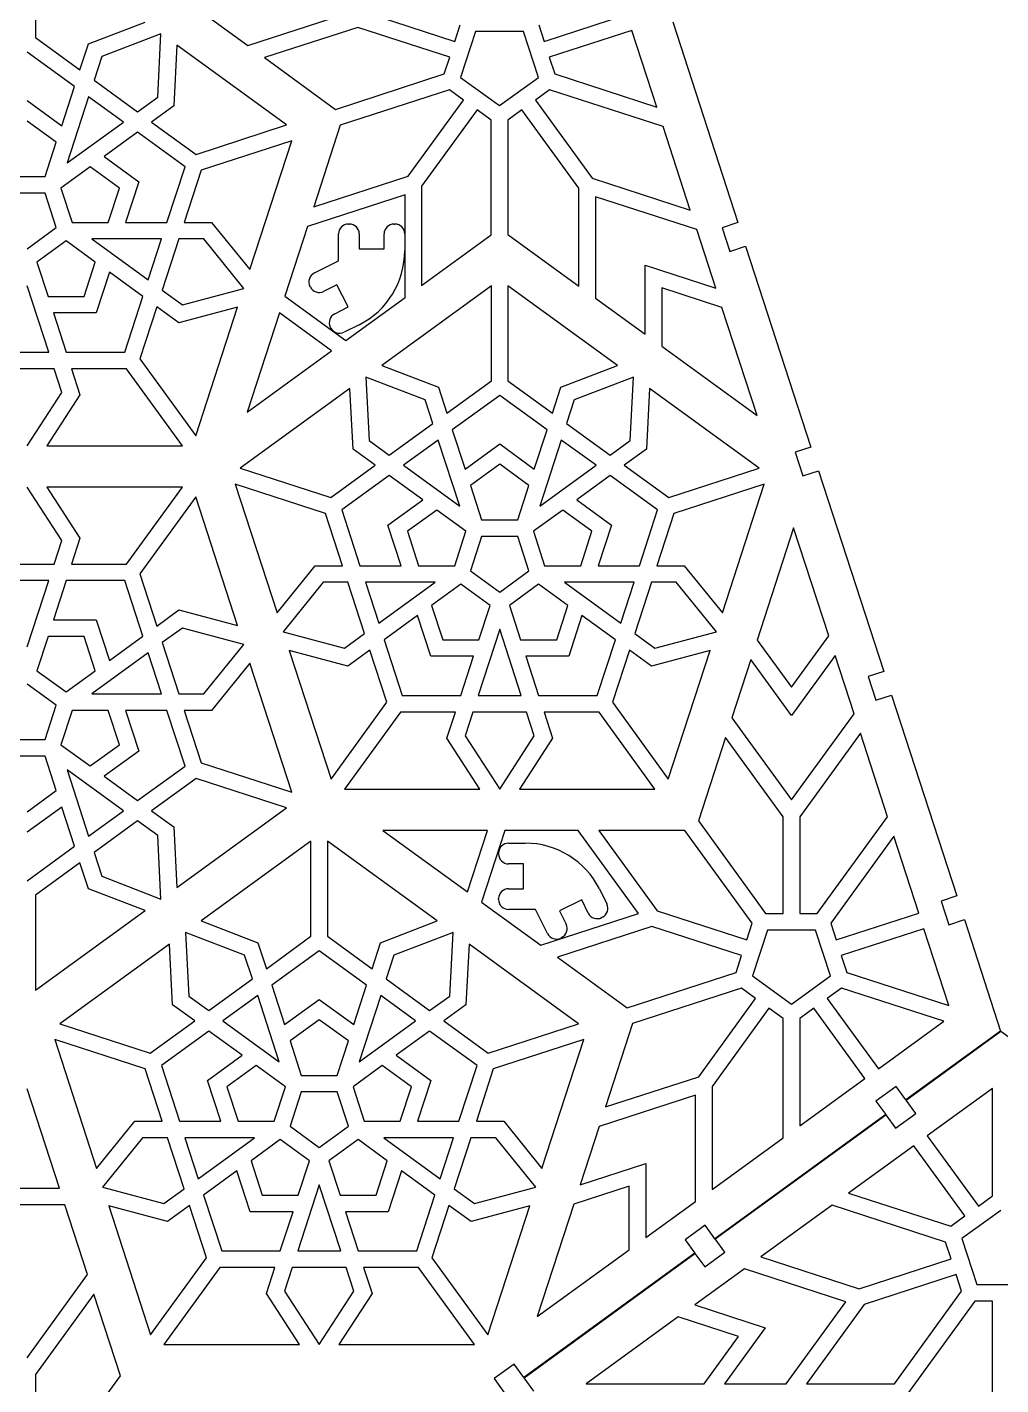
# Model space of a CAD drawing. Extents: x 0 to 580, y 0 to 430.
# Drawn here: x 235.2 to 352.7, y 180.9 to 344.9 of the extents above; entities that cross this region are included whole.
import ezdxf

# ---------------------------------------------------------------- set-up
doc = ezdxf.new("R2010")
doc.units = 0
doc.header["$MEASUREMENT"] = 0

msp = doc.modelspace()

# ---------------------------------------------------------------- linework, layer by layer
for p, q in [((236.16, 355.12), (236.16, 343.64)), ((255.81, 347.02), (261.81, 342.66)), ((261.81, 342.66), (273.46, 346.45)), ((275.7, 346.77), (286.8, 343.16)), ((297.59, 343.16), (307.57, 346.41)), ((242.55, 342.87), (249.39, 345.5)), ((275.08, 344.87), (263.81, 341.21)), ((286.18, 341.26), (275.08, 344.87)), ((286.8, 343.16), (287.46, 345.18)), ((289.29, 344.36), (287.49, 338.83)), ((295.1, 344.36), (289.29, 344.36)), ((296.9, 338.83), (295.1, 344.36)), ((296.94, 345.18), (297.59, 343.16)), ((308.19, 344.5), (298.21, 341.26)), ((311.2, 335.24), (308.19, 344.5)), ((313.11, 345.54), (320.99, 321.29)), ((236.16, 343.64), (241.53, 339.73)), ((241.53, 339.73), (242.55, 342.87)), ((251.32, 344.1), (244.16, 341.35)), ((250.92, 336.44), (251.32, 344.1)), ((253.25, 342.7), (252.86, 335.38)), ((266.49, 333.08), (253.25, 342.7)), ((240.88, 337.73), (235.16, 341.89)), ((244.16, 341.35), (243.23, 338.49)), ((263.81, 341.21), (272.39, 334.97)), ((285.53, 339.24), (286.18, 341.26)), ((298.21, 341.26), (298.87, 339.24)), ((243.23, 338.49), (248.49, 334.67)), ((272.39, 334.97), (285.53, 339.24)), ((287.49, 338.83), (292.2, 335.42)), ((292.2, 335.42), (296.9, 338.83)), ((298.87, 339.24), (311.2, 335.24)), ((239.34, 332.99), (240.88, 337.73)), ((242.58, 336.49), (239.98, 328.49)), ((246.79, 333.44), (242.58, 336.49)), ((248.49, 334.67), (250.92, 336.44)), ((286.14, 337.34), (272.97, 333.06)), ((287.86, 336.09), (286.14, 337.34)), ((298.25, 337.34), (296.53, 336.09)), ((311.97, 332.88), (298.25, 337.34)), ((235.16, 336.03), (239.34, 332.99)), ((252.86, 335.38), (250.19, 333.44)), ((281.17, 326.89), (287.86, 336.09)), ((289.48, 334.92), (282.79, 325.71)), ((291.2, 333.67), (289.48, 334.92)), ((294.91, 334.92), (293.2, 333.67)), ((301.78, 325.47), (294.91, 334.92)), ((296.53, 336.09), (303.4, 326.65)), ((238.68, 331), (235.16, 333.56)), ((239.98, 328.49), (246.79, 333.44)), ((250.19, 333.44), (255.57, 329.53)), ((255.57, 329.53), (266.49, 333.08)), ((272.97, 333.06), (269.76, 323.18)), ((291.2, 319.82), (291.2, 333.67)), ((293.2, 333.67), (293.2, 319.86)), ((315.24, 322.8), (311.97, 332.88)), ((248.49, 332.2), (244.46, 329.27)), ((254.22, 328.04), (248.49, 332.2)), ((237.34, 326.85), (238.68, 331)), ((267.1, 331.18), (256.19, 327.63)), ((262.05, 315.62), (267.1, 331.18)), ((242.77, 328.03), (239.24, 325.47)), ((246.29, 325.47), (242.77, 328.03)), ((244.46, 329.27), (248.64, 326.23)), ((252.03, 321.32), (254.22, 328.04)), ((232.98, 326.85), (237.34, 326.85)), ((256.19, 327.63), (254.13, 321.32)), ((269.76, 323.18), (281.17, 326.89)), ((303.4, 326.65), (315.24, 322.8)), ((237.34, 324.85), (232.98, 324.85)), ((238.68, 320.71), (237.34, 324.85)), ((239.24, 325.47), (240.59, 321.32)), ((244.95, 321.32), (246.29, 325.47)), ((248.64, 326.23), (247.05, 321.32)), ((280.79, 324.66), (269, 320.83)), ((280.79, 312.26), (280.79, 324.66)), ((282.79, 325.71), (282.79, 313.71)), ((301.78, 313.62), (301.78, 325.47)), ((316.01, 320.45), (303.78, 324.42)), ((303.78, 324.42), (303.78, 312.17)), ((235.16, 318.14), (238.68, 320.71)), ((240.59, 321.32), (244.95, 321.32)), ((247.05, 321.32), (252.03, 321.32)), ((254.13, 321.32), (257.43, 321.32)), ((257.43, 321.32), (262.05, 315.62)), ((269, 320.83), (266.26, 312.4)), ((272.76, 316.67), (272.76, 319.92)), ((273.96, 321.12), (274.06, 321.12)), ((275.26, 319.92), (275.26, 318.12)), ((278.26, 318.12), (278.26, 319.92)), ((279.46, 321.12), (279.56, 321.12)), ((280.76, 319.92), (280.76, 317.9)), ((282.79, 313.71), (291.2, 319.82)), ((293.2, 319.86), (301.78, 313.62)), ((318.3, 313.39), (316.01, 320.45)), ((320.99, 321.29), (319.09, 320.67)), ((319.09, 320.67), (320.02, 317.81)), ((239.86, 319.09), (236.33, 316.53)), ((243.39, 316.53), (239.86, 319.09)), ((242.96, 319.32), (249.77, 314.37)), ((251.38, 319.32), (242.96, 319.32)), ((249.77, 314.37), (251.38, 319.32)), ((253.48, 319.32), (251.47, 313.13)), ((256.48, 319.32), (253.48, 319.32)), ((261.31, 313.35), (256.48, 319.32)), ((275.26, 318.12), (278.26, 318.12)), ((320.02, 317.81), (321.92, 318.43)), ((321.92, 318.43), (329.8, 294.18)), ((236.33, 316.53), (237.68, 312.38)), ((242.04, 312.38), (243.39, 316.53)), ((269.84, 315.21), (272.76, 316.67)), ((245.09, 315.3), (243.49, 310.38)), ((249.12, 312.37), (245.09, 315.3)), ((309.78, 307.81), (309.78, 316.16)), ((309.78, 316.16), (318.3, 313.39)), ((237.76, 305.64), (235.16, 313.64)), ((253.9, 311.37), (261.31, 313.35)), ((269.35, 313.51), (269.31, 313.6)), ((272.57, 313.78), (270.96, 312.97)), ((273.91, 311.1), (272.57, 313.78)), ((291.22, 313.66), (277.99, 304.04)), ((291.22, 302.18), (291.22, 313.66)), ((293.22, 313.66), (293.22, 302.18)), ((306.46, 304.04), (293.22, 313.66)), ((319.06, 311.04), (311.78, 313.41)), ((311.78, 313.41), (311.78, 306.36)), ((237.68, 312.38), (242.04, 312.38)), ((246.94, 305.64), (249.12, 312.37)), ((251.47, 313.13), (253.9, 311.37)), ((266.26, 312.4), (273.62, 307.05)), ((273.62, 307.05), (280.79, 312.26)), ((303.78, 312.17), (309.78, 307.81)), ((243.49, 310.38), (238.32, 310.38)), ((238.32, 310.38), (239.86, 305.64)), ((250.82, 311.13), (248.77, 304.82)), ((253.49, 309.19), (250.82, 311.13)), ((260.57, 311.09), (253.49, 309.19)), ((255.52, 295.53), (260.57, 311.09)), ((265.61, 310.4), (261.71, 298.4)), ((271.92, 305.81), (265.61, 310.4)), ((272.3, 310.29), (273.91, 311.1)), ((323.31, 297.98), (319.06, 311.04)), ((271.81, 308.59), (271.77, 308.68)), ((275.23, 308.96), (273.42, 308.05)), ((232.56, 305.64), (237.76, 305.64)), ((239.86, 305.64), (246.94, 305.64)), ((261.71, 298.4), (271.92, 305.81)), ((311.78, 306.36), (323.31, 297.98)), ((238.41, 303.64), (231.91, 303.64)), ((239.33, 300.79), (238.41, 303.64)), ((247.15, 303.64), (240.51, 303.64)), ((240.51, 303.64), (241.53, 300.5)), ((253.9, 294.35), (247.15, 303.64)), ((248.77, 304.82), (255.52, 295.53)), ((277.99, 304.04), (284.83, 301.41)), ((299.61, 301.41), (306.46, 304.04)), ((283.22, 299.89), (276.06, 302.64)), ((276.06, 302.64), (276.46, 294.98)), ((285.85, 298.27), (291.22, 302.18)), ((293.22, 302.18), (298.59, 298.27)), ((308.39, 302.64), (301.22, 299.89)), ((307.98, 294.98), (308.39, 302.64)), ((235.16, 294.35), (239.33, 300.79)), ((241.53, 300.5), (237.54, 294.35)), ((274.13, 301.24), (260.89, 291.62)), ((274.52, 293.92), (274.13, 301.24)), ((284.83, 301.41), (285.85, 298.27)), ((292.22, 300.43), (286.5, 296.27)), ((297.94, 296.27), (292.22, 300.43)), ((298.59, 298.27), (299.61, 301.41)), ((310.31, 301.24), (309.93, 293.92)), ((323.55, 291.62), (310.31, 301.24)), ((284.15, 297.03), (283.22, 299.89)), ((301.22, 299.89), (300.29, 297.03)), ((278.89, 293.21), (284.15, 297.03)), ((300.29, 297.03), (305.55, 293.21)), ((286.5, 296.27), (288.04, 291.53)), ((296.4, 291.53), (297.94, 296.27)), ((237.54, 294.35), (253.9, 294.35)), ((277.18, 291.98), (274.52, 293.92)), ((276.46, 294.98), (278.89, 293.21)), ((284.8, 295.03), (280.59, 291.98)), ((287.4, 287.03), (284.8, 295.03)), ((288.04, 291.53), (292.22, 294.57)), ((292.22, 294.57), (296.4, 291.53)), ((299.65, 295.03), (297.05, 287.03)), ((303.85, 291.98), (299.65, 295.03)), ((305.55, 293.21), (307.98, 294.98)), ((309.93, 293.92), (307.26, 291.98)), ((329.8, 294.18), (327.9, 293.56)), ((327.9, 293.56), (328.82, 290.71)), ((271.81, 288.08), (277.18, 291.98)), ((280.59, 291.98), (287.4, 287.03)), ((292.22, 292.1), (288.69, 289.54)), ((295.75, 289.54), (292.22, 292.1)), ((297.05, 287.03), (303.85, 291.98)), ((307.26, 291.98), (312.63, 288.08)), ((260.89, 291.62), (271.81, 288.08)), ((278.89, 290.74), (273.16, 286.59)), ((282.92, 287.81), (278.89, 290.74)), ((305.56, 290.74), (301.52, 287.81)), ((311.28, 286.59), (305.56, 290.74)), ((312.63, 288.08), (323.55, 291.62)), ((328.82, 290.71), (330.73, 291.33)), ((330.73, 291.33), (338.61, 267.08)), ((239.33, 282.91), (235.16, 289.35)), ((253.9, 289.35), (237.54, 289.35)), ((237.54, 289.35), (241.53, 283.2)), ((247.15, 280.06), (253.9, 289.35)), ((260.27, 289.72), (265.33, 274.16)), ((271.19, 286.17), (260.27, 289.72)), ((288.69, 289.54), (290.04, 285.39)), ((294.4, 285.39), (295.75, 289.54)), ((324.17, 289.72), (313.25, 286.17)), ((319.11, 274.16), (324.17, 289.72)), ((255.52, 288.18), (248.77, 278.89)), ((260.57, 272.62), (255.52, 288.18)), ((278.73, 284.77), (282.92, 287.81)), ((301.52, 287.81), (305.71, 284.77)), ((273.25, 279.86), (271.19, 286.17)), ((273.16, 286.59), (275.35, 279.86)), ((284.61, 286.57), (281.09, 284.01)), ((288.14, 284.01), (284.61, 286.57)), ((290.04, 285.39), (294.4, 285.39)), ((299.83, 286.57), (296.3, 284.01)), ((303.36, 284.01), (299.83, 286.57)), ((309.09, 279.86), (311.28, 286.59)), ((313.25, 286.17), (311.2, 279.86)), ((280.33, 279.86), (278.73, 284.77)), ((281.09, 284.01), (282.43, 279.86)), ((286.79, 279.86), (288.14, 284.01)), ((296.3, 284.01), (297.65, 279.86)), ((302.01, 279.86), (303.36, 284.01)), ((305.71, 284.77), (304.11, 279.86)), ((327.71, 284.44), (323.3, 270.88)), ((331.95, 271.37), (327.71, 284.44)), ((238.41, 280.06), (239.33, 282.91)), ((241.53, 283.2), (240.51, 280.06)), ((290.04, 283.39), (288.69, 279.25)), ((294.4, 283.39), (290.04, 283.39)), ((295.75, 279.25), (294.4, 283.39)), ((231.91, 280.06), (238.41, 280.06)), ((240.51, 280.06), (247.15, 280.06)), ((248.77, 278.89), (250.82, 272.57)), ((265.33, 274.16), (269.95, 279.86)), ((269.95, 279.86), (273.25, 279.86)), ((275.35, 279.86), (280.33, 279.86)), ((282.43, 279.86), (286.79, 279.86)), ((288.69, 279.25), (292.22, 276.68)), ((292.22, 276.68), (295.75, 279.25)), ((297.65, 279.86), (302.01, 279.86)), ((304.11, 279.86), (309.09, 279.86)), ((311.2, 279.86), (314.5, 279.86)), ((314.5, 279.86), (319.11, 274.16)), ((237.76, 278.06), (232.56, 278.06)), ((235.16, 270.06), (237.76, 278.06)), ((239.86, 278.06), (238.32, 273.32)), ((246.94, 278.06), (239.86, 278.06)), ((249.12, 271.34), (246.94, 278.06)), ((270.9, 277.86), (266.07, 271.89)), ((273.9, 277.86), (270.9, 277.86)), ((275.91, 271.68), (273.9, 277.86)), ((284.41, 277.86), (276, 277.86)), ((276, 277.86), (277.61, 272.91)), ((277.61, 272.91), (284.41, 277.86)), ((287.52, 277.63), (283.99, 275.07)), ((291.05, 275.07), (287.52, 277.63)), ((296.92, 277.63), (293.4, 275.07)), ((300.45, 275.07), (296.92, 277.63)), ((308.44, 277.86), (300.03, 277.86)), ((300.03, 277.86), (306.83, 272.91)), ((306.83, 272.91), (308.44, 277.86)), ((310.54, 277.86), (308.53, 271.68)), ((313.54, 277.86), (310.54, 277.86)), ((318.38, 271.89), (313.54, 277.86)), ((250.82, 272.57), (253.49, 274.51)), ((253.49, 274.51), (260.57, 272.62)), ((282.29, 273.84), (278.26, 270.91)), ((283.89, 268.92), (282.29, 273.84)), ((283.99, 275.07), (285.34, 270.92)), ((289.7, 270.92), (291.05, 275.07)), ((293.4, 275.07), (294.74, 270.92)), ((299.1, 270.92), (300.45, 275.07)), ((302.15, 273.84), (300.56, 268.92)), ((306.19, 270.91), (302.15, 273.84)), ((238.32, 273.32), (243.49, 273.32)), ((243.49, 273.32), (245.09, 268.41)), ((253.9, 272.33), (251.47, 270.57)), ((261.31, 270.35), (253.9, 272.33)), ((292.22, 272.18), (289.62, 264.18)), ((294.82, 264.18), (292.22, 272.18)), ((237.68, 271.32), (236.33, 267.18)), ((242.04, 271.32), (237.68, 271.32)), ((243.39, 267.18), (242.04, 271.32)), ((245.09, 268.41), (249.12, 271.34)), ((251.47, 270.57), (253.48, 264.39)), ((266.07, 271.89), (273.48, 269.91)), ((273.48, 269.91), (275.91, 271.68)), ((278.26, 270.91), (280.44, 264.18)), ((285.34, 270.92), (289.7, 270.92)), ((294.74, 270.92), (299.1, 270.92)), ((304, 264.18), (306.19, 270.91)), ((308.53, 271.68), (310.96, 269.91)), ((310.96, 269.91), (318.38, 271.89)), ((323.3, 270.88), (327.45, 265.18)), ((327.45, 265.18), (331.95, 271.37)), ((249.77, 269.33), (242.96, 264.39)), ((251.38, 264.39), (249.77, 269.33)), ((256.48, 264.39), (261.31, 270.35)), ((273.89, 267.73), (266.8, 269.63)), ((266.8, 269.63), (271.86, 254.07)), ((276.55, 269.67), (273.89, 267.73)), ((278.61, 263.36), (276.55, 269.67)), ((289.06, 268.92), (283.89, 268.92)), ((287.52, 264.18), (289.06, 268.92)), ((295.38, 268.92), (296.92, 264.18)), ((300.56, 268.92), (295.38, 268.92)), ((307.89, 269.67), (305.83, 263.36)), ((310.56, 267.73), (307.89, 269.67)), ((317.64, 269.63), (310.56, 267.73)), ((312.58, 254.07), (317.64, 269.63)), ((332.72, 269.02), (327.45, 261.77)), ((335.01, 261.97), (332.72, 269.02)), ((262.05, 268.08), (257.43, 262.39)), ((267.1, 252.52), (262.05, 268.08)), ((322.54, 268.53), (320.25, 261.48)), ((327.45, 261.77), (322.54, 268.53)), ((236.33, 267.18), (239.86, 264.62)), ((239.86, 264.62), (243.39, 267.18)), ((338.61, 267.08), (336.7, 266.46)), ((336.7, 266.46), (337.63, 263.6)), ((238.68, 263), (235.16, 265.56)), ((242.96, 264.39), (251.38, 264.39)), ((253.48, 264.39), (256.48, 264.39)), ((280.44, 264.18), (287.52, 264.18)), ((289.62, 264.18), (294.82, 264.18)), ((296.92, 264.18), (304, 264.18)), ((337.63, 263.6), (339.53, 264.22)), ((339.53, 264.22), (347.41, 239.97)), ((237.34, 258.85), (238.68, 263)), ((240.59, 262.38), (239.24, 258.23)), ((244.95, 262.38), (240.59, 262.38)), ((246.29, 258.23), (244.95, 262.38)), ((252.03, 262.39), (247.05, 262.39)), ((247.05, 262.39), (248.64, 257.47)), ((254.22, 255.66), (252.03, 262.39)), ((257.43, 262.39), (254.13, 262.39)), ((254.13, 262.39), (256.19, 256.07)), ((271.86, 254.07), (278.61, 263.36)), ((305.83, 263.36), (312.58, 254.07)), ((280.23, 262.18), (273.48, 252.89)), ((286.87, 262.18), (280.23, 262.18)), ((285.85, 259.04), (286.87, 262.18)), ((288.97, 262.18), (288.04, 259.33)), ((295.47, 262.18), (288.97, 262.18)), ((296.4, 259.33), (295.47, 262.18)), ((304.22, 262.18), (297.58, 262.18)), ((297.58, 262.18), (298.59, 259.04)), ((310.96, 252.89), (304.22, 262.18)), ((320.25, 261.48), (327.45, 251.57)), ((327.45, 251.57), (335.01, 261.97)), ((288.04, 259.33), (292.22, 252.89)), ((292.22, 252.89), (296.4, 259.33)), ((319.48, 259.13), (316.21, 249.04)), ((326.45, 249.54), (319.48, 259.13)), ((335.77, 259.62), (328.45, 249.54)), ((339.05, 249.53), (335.77, 259.62)), ((232.98, 258.85), (237.34, 258.85)), ((239.24, 258.23), (242.77, 255.67)), ((242.77, 255.67), (246.29, 258.23)), ((248.64, 257.47), (244.46, 254.43)), ((289.84, 252.89), (285.85, 259.04)), ((298.59, 259.04), (294.6, 252.89)), ((237.34, 256.85), (232.98, 256.85)), ((238.68, 252.71), (237.34, 256.85)), ((256.19, 256.07), (267.1, 252.52)), ((239.98, 255.21), (242.58, 247.21)), ((246.79, 250.27), (239.98, 255.21)), ((244.46, 254.43), (248.49, 251.5)), ((248.49, 251.5), (254.22, 255.66)), ((255.57, 254.17), (250.19, 250.27)), ((266.49, 250.62), (255.57, 254.17)), ((235.16, 250.14), (238.68, 252.71)), ((273.48, 252.89), (289.84, 252.89)), ((294.6, 252.89), (310.96, 252.89)), ((239.34, 250.71), (235.16, 247.67)), ((240.88, 245.97), (239.34, 250.71)), ((242.58, 247.21), (246.79, 250.27)), ((250.19, 250.27), (252.86, 248.33)), ((253.25, 241.01), (266.49, 250.62)), ((326.45, 237.86), (326.45, 249.54)), ((328.45, 249.54), (328.45, 237.86)), ((330.57, 237.86), (339.05, 249.53)), ((248.49, 249.03), (243.23, 245.21)), ((250.92, 247.27), (248.49, 249.03)), ((252.86, 248.33), (253.25, 241.01)), ((290.74, 247.89), (278.12, 247.89)), ((278.12, 247.89), (288.33, 240.48)), ((288.33, 240.48), (290.74, 247.89)), ((292.84, 247.89), (290.03, 239.24)), ((301.71, 247.89), (292.84, 247.89)), ((309, 237.86), (301.71, 247.89)), ((314.57, 247.89), (304.18, 247.89)), ((304.18, 247.89), (311.23, 238.19)), ((322.71, 236.69), (314.57, 247.89)), ((316.21, 249.04), (324.33, 237.86)), ((235.16, 241.81), (240.88, 245.97)), ((251.32, 239.6), (250.92, 247.27)), ((269.42, 246.58), (256.19, 236.96)), ((269.42, 235.1), (269.42, 246.58)), ((271.42, 246.58), (271.42, 235.1)), ((284.66, 236.96), (271.42, 246.58)), ((293.29, 246.35), (295.31, 246.35)), ((339.81, 247.18), (332.19, 236.69)), ((342.82, 237.91), (339.81, 247.18)), ((243.23, 245.21), (244.16, 242.36)), ((292.09, 245.05), (292.09, 245.15)), ((241.53, 243.97), (236.16, 240.07)), ((242.55, 240.83), (241.53, 243.97)), ((295.09, 243.85), (293.29, 243.85)), ((295.09, 240.85), (295.09, 243.85)), ((244.16, 242.36), (251.32, 239.6)), ((236.16, 240.07), (236.16, 228.59)), ((249.39, 238.2), (242.55, 240.83)), ((292.09, 239.55), (292.09, 239.65)), ((293.29, 240.85), (295.09, 240.85)), ((302.12, 239.51), (299.43, 238.17)), ((302.92, 237.9), (302.12, 239.51)), ((304.26, 240.82), (305.16, 239.01)), ((347.41, 239.97), (345.51, 239.35)), ((236.16, 228.59), (249.39, 238.2)), ((290.03, 239.24), (297.2, 234.03)), ((296.55, 238.35), (293.29, 238.35)), ((298, 235.44), (296.55, 238.35)), ((297.2, 234.03), (309, 237.86)), ((299.43, 238.17), (300.24, 236.56)), ((311.23, 238.19), (322.05, 234.67)), ((324.33, 237.86), (326.45, 237.86)), ((328.45, 237.86), (330.57, 237.86)), ((332.85, 234.67), (342.82, 237.91)), ((345.51, 239.35), (346.44, 236.5)), ((256.19, 236.96), (263.03, 234.33)), ((277.82, 234.33), (284.66, 236.96)), ((310.61, 236.28), (299.2, 232.58)), ((304.62, 237.4), (304.53, 237.36)), ((321.43, 232.77), (310.61, 236.28)), ((322.05, 234.67), (322.71, 236.69)), ((332.19, 236.69), (332.85, 234.67)), ((346.44, 236.5), (348.34, 237.12)), ((348.34, 237.12), (352.71, 223.66)), ((261.42, 232.81), (254.26, 235.56)), ((254.26, 235.56), (254.67, 227.89)), ((264.05, 231.19), (269.42, 235.1)), ((271.42, 235.1), (276.8, 231.19)), ((286.59, 235.56), (279.42, 232.81)), ((286.18, 227.89), (286.59, 235.56)), ((299.7, 234.95), (299.61, 234.9)), ((324.54, 235.86), (322.75, 230.34)), ((330.36, 235.86), (324.54, 235.86)), ((332.15, 230.34), (330.36, 235.86)), ((343.44, 236.01), (333.46, 232.77)), ((346.45, 226.74), (343.44, 236.01)), ((252.33, 234.16), (239.1, 224.54)), ((252.72, 226.84), (252.33, 234.16)), ((263.03, 234.33), (264.05, 231.19)), ((270.42, 233.35), (264.7, 229.19)), ((276.15, 229.19), (270.42, 233.35)), ((276.8, 231.19), (277.82, 234.33)), ((288.52, 234.16), (288.13, 226.84)), ((301.75, 224.54), (288.52, 234.16)), ((262.35, 229.95), (261.42, 232.81)), ((279.42, 232.81), (278.5, 229.95)), ((299.2, 232.58), (307.61, 226.47)), ((320.78, 230.75), (321.43, 232.77)), ((333.46, 232.77), (334.12, 230.75)), ((257.09, 226.13), (262.35, 229.95)), ((278.5, 229.95), (283.76, 226.13)), ((307.61, 226.47), (320.78, 230.75)), ((322.75, 230.34), (327.45, 226.92)), ((327.45, 226.92), (332.15, 230.34)), ((334.12, 230.75), (346.45, 226.74)), ((263, 227.95), (258.79, 224.9)), ((265.6, 219.95), (263, 227.95)), ((264.7, 229.19), (266.24, 224.45)), ((274.61, 224.45), (276.15, 229.19)), ((277.85, 227.95), (275.25, 219.95)), ((282.05, 224.9), (277.85, 227.95)), ((321.4, 228.85), (308.26, 224.58)), ((323.11, 227.6), (321.4, 228.85)), ((333.5, 228.85), (331.78, 227.6)), ((345.84, 224.84), (333.5, 228.85)), ((255.39, 224.9), (252.72, 226.84)), ((254.67, 227.89), (257.09, 226.13)), ((266.24, 224.45), (270.42, 227.49)), ((270.42, 227.49), (274.61, 224.45)), ((283.76, 226.13), (286.18, 227.89)), ((288.13, 226.84), (285.46, 224.9)), ((316.25, 218.15), (323.11, 227.6)), ((324.73, 226.42), (317.87, 216.98)), ((326.45, 225.17), (324.73, 226.42)), ((330.17, 226.42), (328.45, 225.17)), ((336.33, 217.93), (330.17, 226.42)), ((331.78, 227.6), (337.95, 219.11)), ((250.02, 220.99), (255.39, 224.9)), ((258.79, 224.9), (265.6, 219.95)), ((270.42, 225.02), (266.9, 222.46)), ((273.95, 222.46), (270.42, 225.02)), ((275.25, 219.95), (282.05, 224.9)), ((285.46, 224.9), (290.83, 220.99)), ((326.45, 210.75), (326.45, 225.17)), ((328.45, 225.17), (328.45, 212.21)), ((337.95, 219.11), (345.84, 224.84)), ((239.1, 224.54), (250.02, 220.99)), ((257.09, 223.66), (251.37, 219.5)), ((261.12, 220.73), (257.09, 223.66)), ((283.76, 223.66), (279.73, 220.73)), ((289.48, 219.5), (283.76, 223.66)), ((290.83, 220.99), (301.75, 224.54)), ((308.26, 224.58), (304.98, 214.49)), ((352.71, 223.66), (341.26, 215.34)), ((341.29, 215.31), (352.74, 223.63)), ((352.74, 223.63), (364.19, 215.31)), ((238.48, 222.64), (243.53, 207.08)), ((249.4, 219.09), (238.48, 222.64)), ((266.9, 222.46), (268.25, 218.31)), ((272.6, 218.31), (273.95, 222.46)), ((302.37, 222.64), (291.45, 219.09)), ((297.32, 207.08), (302.37, 222.64)), ((256.94, 217.69), (261.12, 220.73)), ((279.73, 220.73), (283.91, 217.69)), ((251.45, 212.78), (249.4, 219.09)), ((251.37, 219.5), (253.55, 212.77)), ((262.82, 219.49), (259.29, 216.93)), ((266.34, 216.93), (262.82, 219.49)), ((268.25, 218.31), (272.6, 218.31)), ((278.03, 219.49), (274.51, 216.93)), ((281.56, 216.93), (278.03, 219.49)), ((287.3, 212.77), (289.48, 219.5)), ((291.45, 219.09), (289.4, 212.78)), ((304.98, 214.49), (316.25, 218.15)), ((239.06, 204.68), (235.16, 216.68)), ((258.54, 212.77), (256.94, 217.69)), ((259.29, 216.93), (260.64, 212.78)), ((265, 212.78), (266.34, 216.93)), ((274.51, 216.93), (275.85, 212.78)), ((280.21, 212.78), (281.56, 216.93)), ((283.91, 217.69), (282.31, 212.77)), ((317.87, 216.98), (317.87, 204.52)), ((328.45, 212.21), (336.33, 217.93)), ((340.09, 216.95), (337.66, 215.19)), ((341.26, 215.34), (340.09, 216.95)), ((351.74, 216.72), (343.85, 210.99)), ((351.74, 203.75), (351.74, 216.72)), ((268.25, 216.31), (266.9, 212.16)), ((272.6, 216.31), (268.25, 216.31)), ((273.95, 212.16), (272.6, 216.31)), ((315.87, 215.93), (304.22, 212.14)), ((315.87, 203.07), (315.87, 215.93)), ((337.66, 215.19), (338.84, 213.57)), ((342.46, 213.69), (341.29, 215.31)), ((338.84, 213.57), (318.21, 198.58)), ((318.23, 198.55), (338.86, 213.54)), ((338.86, 213.54), (340.03, 211.92)), ((340.03, 211.92), (342.46, 213.69)), ((243.53, 207.08), (248.15, 212.78)), ((248.15, 212.78), (251.45, 212.78)), ((253.55, 212.77), (258.54, 212.77)), ((260.64, 212.78), (265, 212.78)), ((266.9, 212.16), (270.42, 209.6)), ((270.42, 209.6), (273.95, 212.16)), ((275.85, 212.78), (280.21, 212.78)), ((282.31, 212.77), (287.3, 212.77)), ((289.4, 212.78), (292.7, 212.78)), ((292.7, 212.78), (297.32, 207.08)), ((304.22, 212.14), (301.92, 205.09)), ((249.1, 210.78), (244.27, 204.81)), ((252.1, 210.78), (249.1, 210.78)), ((254.11, 204.59), (252.1, 210.78)), ((262.62, 210.77), (254.21, 210.77)), ((254.21, 210.77), (255.81, 205.83)), ((255.81, 205.83), (262.62, 210.77)), ((265.72, 210.55), (262.2, 207.98)), ((269.25, 207.98), (265.72, 210.55)), ((275.13, 210.55), (271.6, 207.98)), ((278.65, 207.98), (275.13, 210.55)), ((286.64, 210.77), (278.23, 210.77)), ((278.23, 210.77), (285.04, 205.83)), ((285.04, 205.83), (286.64, 210.77)), ((288.75, 210.78), (286.74, 204.59)), ((291.75, 210.78), (288.75, 210.78)), ((296.58, 204.81), (291.75, 210.78)), ((317.87, 204.52), (326.45, 210.75)), ((343.85, 210.99), (350.02, 202.5)), ((342.23, 209.81), (334.35, 204.09)), ((348.4, 201.33), (342.23, 209.81)), ((260.49, 206.76), (256.46, 203.83)), ((262.09, 201.84), (260.49, 206.76)), ((262.2, 207.98), (263.54, 203.84)), ((267.9, 203.84), (269.25, 207.98)), ((271.6, 207.98), (272.95, 203.84)), ((277.31, 203.84), (278.65, 207.98)), ((280.36, 206.76), (278.76, 201.84)), ((284.39, 203.83), (280.36, 206.76)), ((301.92, 205.09), (309.87, 207.67)), ((309.87, 207.67), (309.87, 198.71)), ((270.42, 205.1), (267.83, 197.1)), ((273.02, 197.1), (270.42, 205.1)), ((231.26, 204.68), (239.06, 204.68)), ((244.27, 204.81), (251.68, 202.83)), ((251.68, 202.83), (254.11, 204.59)), ((256.46, 203.83), (258.65, 197.1)), ((263.54, 203.84), (267.9, 203.84)), ((272.95, 203.84), (277.31, 203.84)), ((282.2, 197.1), (284.39, 203.83)), ((286.74, 204.59), (289.16, 202.83)), ((289.16, 202.83), (296.58, 204.81)), ((307.87, 204.91), (301.16, 202.74)), ((307.87, 197.25), (307.87, 204.91)), ((334.35, 204.09), (346.68, 200.08)), ((350.02, 202.5), (351.74, 203.75)), ((239.71, 202.68), (230.61, 202.68)), ((242.45, 194.25), (239.71, 202.68)), ((252.09, 200.65), (245.01, 202.55)), ((245.01, 202.55), (250.06, 186.99)), ((254.76, 202.59), (252.09, 200.65)), ((256.81, 196.27), (254.76, 202.59)), ((267.26, 201.84), (262.09, 201.84)), ((265.72, 197.1), (267.26, 201.84)), ((273.59, 201.84), (275.13, 197.1)), ((278.76, 201.84), (273.59, 201.84)), ((286.09, 202.59), (284.04, 196.27)), ((288.76, 200.65), (286.09, 202.59)), ((295.84, 202.55), (288.76, 200.65)), ((290.79, 186.99), (295.84, 202.55)), ((301.16, 202.74), (296.76, 189.18)), ((309.87, 198.71), (315.87, 203.07)), ((332.35, 202.63), (323.77, 196.4)), ((346.06, 198.18), (332.35, 202.63)), ((352.74, 202), (348.03, 198.59)), ((317.03, 200.2), (314.6, 198.44)), ((318.21, 198.58), (317.03, 200.2)), ((346.68, 200.08), (348.4, 201.33)), ((314.6, 198.44), (315.78, 196.82)), ((319.4, 196.94), (318.23, 198.55)), ((348.03, 198.59), (349.83, 193.06)), ((258.65, 197.1), (265.72, 197.1)), ((267.83, 197.1), (273.02, 197.1)), ((275.13, 197.1), (282.2, 197.1)), ((315.78, 196.82), (295.15, 181.83)), ((295.17, 181.8), (315.8, 196.79)), ((296.76, 189.18), (307.87, 197.25)), ((315.8, 196.79), (316.98, 195.17)), ((316.98, 195.17), (319.4, 196.94)), ((346.72, 196.16), (346.06, 198.18)), ((250.06, 186.99), (256.81, 196.27)), ((284.04, 196.27), (290.79, 186.99)), ((323.77, 196.4), (335.62, 192.55)), ((335.62, 192.55), (346.72, 196.16)), ((235.16, 184.21), (242.45, 194.25)), ((258.43, 195.1), (251.68, 185.81)), ((265.07, 195.1), (258.43, 195.1)), ((264.05, 191.96), (265.07, 195.1)), ((267.17, 195.1), (266.25, 192.25)), ((273.67, 195.1), (267.17, 195.1)), ((274.6, 192.25), (273.67, 195.1)), ((282.42, 195.1), (275.78, 195.1)), ((275.78, 195.1), (276.8, 191.96)), ((289.17, 185.81), (282.42, 195.1)), ((321.77, 194.95), (315.77, 190.59)), ((334, 190.97), (321.77, 194.95)), ((347.34, 194.25), (336.24, 190.65)), ((348, 192.24), (347.34, 194.25)), ((243.21, 191.89), (236.16, 182.19)), ((246.42, 182.01), (243.21, 191.89)), ((268.04, 185.81), (264.05, 191.96)), ((266.25, 192.25), (270.42, 185.81)), ((270.42, 185.81), (274.6, 192.25)), ((276.8, 191.96), (272.81, 185.81)), ((339.88, 181.06), (348, 192.24)), ((349.83, 193.06), (355.64, 193.06)), ((315.77, 190.59), (324.29, 187.82)), ((326.8, 181.06), (334, 190.97)), ((336.24, 190.65), (329.27, 181.06)), ((349.61, 191.06), (341.47, 179.86)), ((351.74, 191.06), (349.61, 191.06)), ((351.74, 179.68), (351.74, 191.06)), ((313.77, 189.13), (302.66, 181.06)), ((321.06, 186.77), (313.77, 189.13)), ((324.29, 187.82), (319.38, 181.06)), ((251.68, 185.81), (268.04, 185.81)), ((272.81, 185.81), (289.17, 185.81)), ((316.91, 181.06), (321.06, 186.77)), ((236.16, 182.19), (236.16, 170.81)), ((238.28, 170.81), (246.42, 182.01)), ((293.97, 183.45), (291.55, 181.69)), ((295.15, 181.83), (293.97, 183.45)), ((291.55, 181.69), (292.72, 180.07)), ((296.35, 180.18), (295.17, 181.8)), ((302.66, 181.06), (316.91, 181.06)), ((319.38, 181.06), (326.8, 181.06)), ((329.27, 181.06), (339.88, 181.06))]:
    msp.add_line(p, q)
for centre, radius, start, end in [((273.96, 319.92), 1.2, 90, 180), ((274.06, 319.92), 1.2, 0, 90), ((279.46, 319.92), 1.2, 90, 180), ((279.56, 319.92), 1.2, 0, 90), ((270.76, 317.9), 10, 296.56, 0), ((270.38, 314.14), 1.2, 116.56, 206.56), ((270.43, 314.05), 1.2, 206.56, 296.56), ((272.84, 309.22), 1.2, 116.56, 206.56), ((272.88, 309.13), 1.2, 206.56, 296.56), ((293.29, 245.15), 1.2, 90, 180), ((295.31, 236.35), 10, 26.56, 90), ((293.29, 245.05), 1.2, 180, 270), ((293.29, 239.65), 1.2, 90, 180), ((293.29, 239.55), 1.2, 180, 270), ((303.99, 238.43), 1.2, 206.56, 296.56), ((304.08, 238.48), 1.2, 296.56, 26.56), ((299.16, 236.02), 1.2, 296.56, 26.56), ((299.08, 235.97), 1.2, 206.56, 296.56)]:
    msp.add_arc(centre, radius, start, end)

doc.saveas('drawing.dxf')
